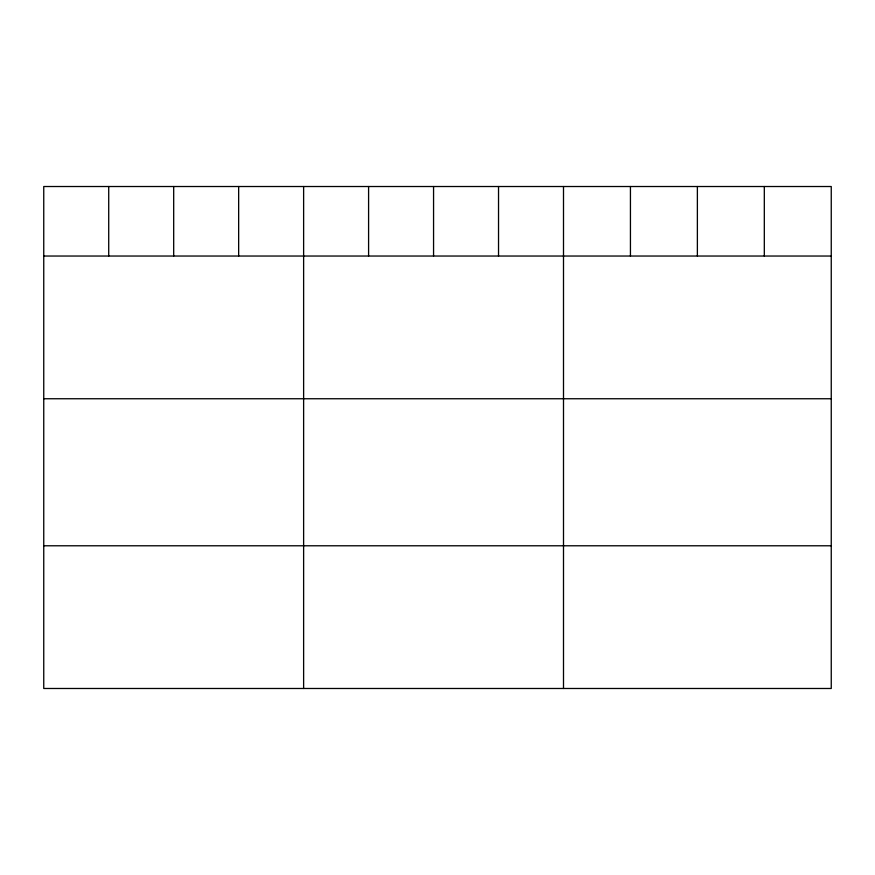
<?xml version="1.0" encoding="UTF-8"?>
<svg xmlns="http://www.w3.org/2000/svg" width="875" height="875" viewBox="0 0 875 875"><rect width="100%" height="100%" fill="white"/><g stroke="black" fill="none" stroke-linecap="round" stroke-linejoin="round"><path stroke-width="1.31" d="M831.25 256.036L831.25 688.483L43.75 688.483L43.75 186.517L831.25 186.517L831.25 256.036L43.75 256.036M43.75 398.748L831.25 398.748M43.75 545.781L831.25 545.781M764.312 186.517L764.312 256.036M697.375 186.517L697.375 256.036M630.438 186.517L630.438 256.036M563.5 186.517L563.5 688.483M498.531 186.517L498.531 256.036M433.562 186.517L433.562 256.036M368.594 186.517L368.594 256.036M303.625 186.517L303.625 688.483M238.656 186.517L238.656 256.036M173.688 186.517L173.688 256.036M108.719 186.517L108.719 256.036"/></g></svg>
